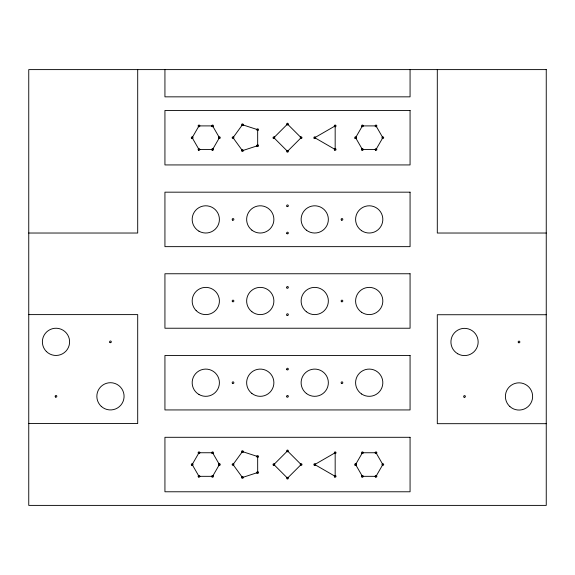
<?xml version="1.0" encoding="UTF-8"?>
<svg xmlns="http://www.w3.org/2000/svg" width="575" height="575" viewBox="0 0 575 575"><rect width="100%" height="100%" fill="white"/><g stroke="black" fill="none" stroke-linecap="round" stroke-linejoin="round"><path stroke-width="0.86" d="M28.75 233.026L137.698 233.026L137.698 69.604M546.25 233.026L437.302 233.026L437.302 69.604M28.75 314.611L137.698 314.611L137.698 423.559L28.75 423.559M546.25 314.733L437.302 314.733L437.302 423.682L546.25 423.682M410.068 69.604L410.068 96.844L164.932 96.844L164.932 69.604M257.679 144.85L257.665 145.705L242.434 150.65L233.026 137.698L242.434 124.746L257.665 129.691L257.679 144.85M257.679 471.694L257.665 472.542L242.434 477.494L233.026 464.543L242.434 451.591L257.665 456.536L257.679 471.694M243.261 124.969L243.175 125.17A0.848 0.848 0 0 1 242.01 125.479L241.838 125.35A0.848 0.848 0 0 1 242.219 123.927A0.848 0.848 0 0 1 243.261 124.969M256.924 129.267L256.838 129.476A0.848 0.848 0 0 0 257.808 130.532A0.848 0.848 0 0 0 258.362 129.202A0.848 0.848 0 0 0 256.924 129.267M243.261 451.806L243.175 452.015A0.848 0.848 0 0 1 242.01 452.324L241.838 452.187A0.848 0.848 0 0 1 242.219 450.764A0.848 0.848 0 0 1 243.261 451.806M256.924 456.112L256.838 456.313A0.848 0.848 0 0 0 257.808 457.377A0.848 0.848 0 0 0 258.362 456.047A0.848 0.848 0 0 0 256.924 456.112M198.979 125.903L192.172 137.698L198.979 149.493L212.599 149.493L219.406 137.698L212.599 125.903L198.979 125.903M362.401 125.903L355.594 137.698L362.401 149.493L376.021 149.493L382.828 137.698L376.021 125.903L362.401 125.903M198.979 452.748L192.172 464.543L198.979 476.33L212.599 476.33L219.406 464.543L212.599 452.748L198.979 452.748M362.401 452.748L355.594 464.543L362.401 476.33L376.021 476.33L382.828 464.543L376.021 452.748L362.401 452.748M274.483 137.094L273.88 137.698L287.5 151.318L301.12 137.698L287.5 124.078L274.483 137.094M286.889 451.519L273.88 464.543L287.5 478.156L301.12 464.543L287.5 450.922L286.889 451.519M287.018 150.614L286.853 150.758A0.848 0.848 0 0 0 286.889 151.908A0.848 0.848 0 0 0 288.039 151.972A0.848 0.848 0 0 0 288.204 150.837L288.053 150.672A0.848 0.848 0 0 0 287.018 150.614M287.018 477.451L286.853 477.602A0.848 0.848 0 0 0 286.889 478.752A0.848 0.848 0 0 0 288.039 478.817A0.848 0.848 0 0 0 288.204 477.681L288.053 477.516A0.848 0.848 0 0 0 287.018 477.451M300.66 136.979L300.488 137.123A0.848 0.848 0 0 0 300.402 138.158L300.545 138.323A0.848 0.848 0 0 0 301.695 138.323A0.848 0.848 0 0 0 301.796 137.181A0.848 0.848 0 0 0 300.66 136.979M300.66 463.824L300.488 463.967A0.848 0.848 0 0 0 300.402 464.995L300.545 465.168A0.848 0.848 0 0 0 301.695 465.168A0.848 0.848 0 0 0 301.796 464.018A0.848 0.848 0 0 0 300.66 463.824M242.01 149.91L241.838 150.046A0.848 0.848 0 0 0 242.219 151.469A0.848 0.848 0 0 0 243.261 150.427L243.175 150.226A0.848 0.848 0 0 0 242.01 149.91M242.01 476.754L241.838 476.891A0.848 0.848 0 0 0 242.219 478.314A0.848 0.848 0 0 0 243.261 477.272L243.175 477.063A0.848 0.848 0 0 0 242.01 476.754M382.497 136.915L382.31 137.022A0.848 0.848 0 0 0 382.31 138.374L382.504 138.482A0.848 0.848 0 0 0 383.683 137.691A0.848 0.848 0 0 0 382.497 136.915M382.497 463.752L382.31 463.867A0.848 0.848 0 0 0 382.31 465.218L382.504 465.326A0.848 0.848 0 0 0 383.683 464.535A0.848 0.848 0 0 0 382.497 463.752M335.168 125.903L314.733 137.698L335.168 149.493L335.168 125.903M335.168 452.748L314.733 464.543L335.168 476.33L335.168 452.748M335.275 126.744L335.053 126.744A0.848 0.848 0 0 1 334.492 126.421L334.377 126.234A0.848 0.848 0 0 1 334.909 125.091A0.848 0.848 0 0 1 335.994 125.717A0.848 0.848 0 0 1 335.275 126.744M335.275 453.589L335.053 453.589A0.848 0.848 0 0 1 334.492 453.265L334.377 453.071A0.848 0.848 0 0 1 334.909 451.936A0.848 0.848 0 0 1 335.994 452.561A0.848 0.848 0 0 1 335.275 453.589M546.25 69.604L28.75 69.604L28.75 505.396L546.25 505.396L546.25 69.604M410.068 110.458L164.932 110.458L164.932 164.932L410.068 164.932L410.068 110.458M410.068 192.172L164.932 192.172L164.932 246.646L410.068 246.646L410.068 192.172M410.068 273.757L164.932 273.757L164.932 328.232L410.068 328.232L410.068 273.757M410.068 355.465L164.932 355.465L164.932 409.939L410.068 409.939L410.068 355.465M410.068 437.302L164.932 437.302L164.932 491.776L410.068 491.776L410.068 437.302M233.565 137.037L233.371 136.922A0.848 0.848 0 0 0 232.178 137.713A0.848 0.848 0 0 0 233.4 138.46A0.848 0.848 0 0 0 233.565 137.037M233.565 463.881L233.371 463.759A0.848 0.848 0 0 0 232.178 464.557A0.848 0.848 0 0 0 233.4 465.304A0.848 0.848 0 0 0 233.565 463.881M256.917 146.115L256.838 145.906A0.848 0.848 0 0 1 257.823 144.864A0.848 0.848 0 0 1 258.348 146.201A0.848 0.848 0 0 1 256.917 146.115M256.917 472.959L256.838 472.751A0.848 0.848 0 0 1 257.823 471.708A0.848 0.848 0 0 1 258.348 473.045A0.848 0.848 0 0 1 256.917 472.959M286.896 287.982A0.848 0.848 0 0 0 288.319 287.593A0.848 0.848 0 0 0 287.277 286.551A0.848 0.848 0 0 0 286.896 287.982M341.5 301.702A0.848 0.848 0 0 0 342.822 301.048A0.848 0.848 0 0 0 341.593 300.229A0.848 0.848 0 0 0 341.5 301.702M306.338 311.715A13.62 13.62 0 0 0 328.217 302.903A13.62 13.62 0 0 0 309.652 288.363A13.62 13.62 0 0 0 306.338 311.715M361.618 312.297A13.62 13.62 0 0 0 382.799 301.918A13.62 13.62 0 0 0 363.22 288.765A13.62 13.62 0 0 0 361.618 312.297M232.422 301.595A0.848 0.848 0 0 0 233.845 301.214A0.848 0.848 0 0 0 232.803 300.172A0.848 0.848 0 0 0 232.422 301.595M251.872 311.722A13.62 13.62 0 0 0 273.75 302.896A13.62 13.62 0 0 0 255.163 288.363A13.62 13.62 0 0 0 251.872 311.722M196.161 310.622A13.62 13.62 0 0 0 218.946 304.52A13.62 13.62 0 0 0 202.263 287.838A13.62 13.62 0 0 0 196.161 310.622M286.918 315.237A0.848 0.848 0 0 0 288.327 314.805A0.848 0.848 0 0 0 287.256 313.799A0.848 0.848 0 0 0 286.918 315.237M286.896 369.689A0.848 0.848 0 0 0 288.319 369.308A0.848 0.848 0 0 0 287.277 368.266A0.848 0.848 0 0 0 286.896 369.689M341.5 383.417A0.848 0.848 0 0 0 342.822 382.756A0.848 0.848 0 0 0 341.593 381.944A0.848 0.848 0 0 0 341.5 383.417M306.338 393.429A13.62 13.62 0 0 0 328.217 384.618A13.62 13.62 0 0 0 309.652 370.07A13.62 13.62 0 0 0 306.338 393.429M361.618 394.012A13.62 13.62 0 0 0 382.799 383.633A13.62 13.62 0 0 0 363.22 370.473A13.62 13.62 0 0 0 361.618 394.012M232.602 383.439A0.848 0.848 0 0 0 233.874 382.706A0.848 0.848 0 0 0 232.602 381.965A0.848 0.848 0 0 0 232.602 383.439M251.872 393.437A13.62 13.62 0 0 0 273.75 384.603A13.62 13.62 0 0 0 255.163 370.077A13.62 13.62 0 0 0 251.872 393.437M198.979 394.5A13.62 13.62 0 0 0 219.406 382.706A13.62 13.62 0 0 0 198.979 370.911A13.62 13.62 0 0 0 198.979 394.5M286.918 396.944A0.848 0.848 0 0 0 288.327 396.52A0.848 0.848 0 0 0 287.256 395.507A0.848 0.848 0 0 0 286.918 396.944M287.076 206.526A0.848 0.848 0 0 0 288.348 205.792A0.848 0.848 0 0 0 287.076 205.052A0.848 0.848 0 0 0 287.076 206.526M341.5 220.117A0.848 0.848 0 0 0 342.822 219.463A0.848 0.848 0 0 0 341.593 218.644A0.848 0.848 0 0 0 341.5 220.117M306.338 230.129A13.62 13.62 0 0 0 328.217 221.318A13.62 13.62 0 0 0 309.652 206.777A13.62 13.62 0 0 0 306.338 230.129M361.618 230.712A13.62 13.62 0 0 0 382.799 220.333A13.62 13.62 0 0 0 363.22 207.18A13.62 13.62 0 0 0 361.618 230.712M232.602 220.146A0.848 0.848 0 0 0 233.874 219.406A0.848 0.848 0 0 0 232.602 218.673A0.848 0.848 0 0 0 232.602 220.146M251.872 230.137A13.62 13.62 0 0 0 273.75 221.31A13.62 13.62 0 0 0 255.163 206.777A13.62 13.62 0 0 0 251.872 230.137M198.979 231.2A13.62 13.62 0 0 0 219.406 219.406A13.62 13.62 0 0 0 198.979 207.611A13.62 13.62 0 0 0 198.979 231.2M286.918 233.644A0.848 0.848 0 0 0 288.327 233.22A0.848 0.848 0 0 0 287.256 232.214A0.848 0.848 0 0 0 286.918 233.644M198.375 476.934A0.848 0.848 0 0 0 199.805 476.553A0.848 0.848 0 0 0 198.763 475.511A0.848 0.848 0 0 0 198.375 476.934M212.175 453.481A0.848 0.848 0 0 0 213.447 452.748A0.848 0.848 0 0 0 212.175 452.007A0.848 0.848 0 0 0 212.175 453.481M198.375 453.344A0.848 0.848 0 0 0 199.805 452.963A0.848 0.848 0 0 0 198.763 451.921A0.848 0.848 0 0 0 198.375 453.344M287.069 451.655A0.848 0.848 0 0 0 288.348 450.929A0.848 0.848 0 0 0 287.083 450.182A0.848 0.848 0 0 0 287.069 451.655M314.309 465.276A0.848 0.848 0 0 0 315.589 464.543A0.848 0.848 0 0 0 314.309 463.802A0.848 0.848 0 0 0 314.309 465.276M375.597 453.481A0.848 0.848 0 0 0 376.869 452.748A0.848 0.848 0 0 0 375.597 452.007A0.848 0.848 0 0 0 375.597 453.481M375.597 477.07A0.848 0.848 0 0 0 376.869 476.33A0.848 0.848 0 0 0 375.597 475.597A0.848 0.848 0 0 0 375.597 477.07M191.748 465.276A0.848 0.848 0 0 0 193.02 464.543A0.848 0.848 0 0 0 191.748 463.802A0.848 0.848 0 0 0 191.748 465.276M211.995 476.934A0.848 0.848 0 0 0 213.418 476.553A0.848 0.848 0 0 0 212.376 475.511A0.848 0.848 0 0 0 211.995 476.934M361.797 453.344A0.848 0.848 0 0 0 363.22 452.963A0.848 0.848 0 0 0 362.178 451.921A0.848 0.848 0 0 0 361.797 453.344M354.991 465.139A0.848 0.848 0 0 0 356.414 464.758A0.848 0.848 0 0 0 355.372 463.716A0.848 0.848 0 0 0 354.991 465.139M361.977 477.07A0.848 0.848 0 0 0 363.249 476.33A0.848 0.848 0 0 0 361.977 475.597A0.848 0.848 0 0 0 361.977 477.07M218.982 465.276A0.848 0.848 0 0 0 220.261 464.543A0.848 0.848 0 0 0 218.982 463.802A0.848 0.848 0 0 0 218.982 465.276M334.736 477.07A0.848 0.848 0 0 0 336.016 476.33A0.848 0.848 0 0 0 334.736 475.597A0.848 0.848 0 0 0 334.736 477.07M273.283 465.139A0.848 0.848 0 0 0 274.706 464.758A0.848 0.848 0 0 0 273.664 463.716A0.848 0.848 0 0 0 273.283 465.139M198.555 150.226A0.848 0.848 0 0 0 199.834 149.493A0.848 0.848 0 0 0 198.555 148.752A0.848 0.848 0 0 0 198.555 150.226M211.995 126.507A0.848 0.848 0 0 0 213.418 126.126A0.848 0.848 0 0 0 212.376 125.084A0.848 0.848 0 0 0 211.995 126.507M198.375 126.507A0.848 0.848 0 0 0 199.805 126.126A0.848 0.848 0 0 0 198.763 125.084A0.848 0.848 0 0 0 198.375 126.507M287.069 124.811A0.848 0.848 0 0 0 288.348 124.092A0.848 0.848 0 0 0 287.083 123.337A0.848 0.848 0 0 0 287.069 124.811M314.137 138.302A0.848 0.848 0 0 0 315.56 137.921A0.848 0.848 0 0 0 314.518 136.879A0.848 0.848 0 0 0 314.137 138.302M375.597 126.644A0.848 0.848 0 0 0 376.869 125.903A0.848 0.848 0 0 0 375.597 125.163A0.848 0.848 0 0 0 375.597 126.644M375.597 150.226A0.848 0.848 0 0 0 376.869 149.493A0.848 0.848 0 0 0 375.597 148.752A0.848 0.848 0 0 0 375.597 150.226M191.568 138.302A0.848 0.848 0 0 0 192.992 137.921A0.848 0.848 0 0 0 191.949 136.879A0.848 0.848 0 0 0 191.568 138.302M212.175 150.226A0.848 0.848 0 0 0 213.447 149.493A0.848 0.848 0 0 0 212.175 148.752A0.848 0.848 0 0 0 212.175 150.226M361.977 126.644A0.848 0.848 0 0 0 363.249 125.903A0.848 0.848 0 0 0 361.977 125.163A0.848 0.848 0 0 0 361.977 126.644M354.991 138.302A0.848 0.848 0 0 0 356.414 137.921A0.848 0.848 0 0 0 355.372 136.879A0.848 0.848 0 0 0 354.991 138.302M361.977 150.226A0.848 0.848 0 0 0 363.249 149.493A0.848 0.848 0 0 0 361.977 148.752A0.848 0.848 0 0 0 361.977 150.226M218.982 138.431A0.848 0.848 0 0 0 220.261 137.698A0.848 0.848 0 0 0 218.982 136.958A0.848 0.848 0 0 0 218.982 138.431M334.564 150.097A0.848 0.848 0 0 0 335.987 149.708A0.848 0.848 0 0 0 334.945 148.666A0.848 0.848 0 0 0 334.564 150.097M273.283 138.302A0.848 0.848 0 0 0 274.706 137.921A0.848 0.848 0 0 0 273.664 136.879A0.848 0.848 0 0 0 273.283 138.302M46.359 351.476A13.62 13.62 0 0 0 69.144 345.374A13.62 13.62 0 0 0 52.462 328.699A13.62 13.62 0 0 0 46.359 351.476M55.545 397.052A0.848 0.848 0 0 0 56.839 396.348A0.848 0.848 0 0 0 55.581 395.578A0.848 0.848 0 0 0 55.545 397.052M109.997 342.563A0.848 0.848 0 0 0 111.313 341.895A0.848 0.848 0 0 0 110.077 341.09A0.848 0.848 0 0 0 109.997 342.563M101.279 406.381A13.62 13.62 0 0 0 123.762 399.251A13.62 13.62 0 0 0 106.346 383.345A13.62 13.62 0 0 0 101.279 406.381M457.729 353.769A13.62 13.62 0 0 0 478.156 341.974A13.62 13.62 0 0 0 457.729 330.179A13.62 13.62 0 0 0 457.729 353.769M464.097 397.174A0.848 0.848 0 0 0 465.391 396.47A0.848 0.848 0 0 0 464.133 395.701A0.848 0.848 0 0 0 464.097 397.174M518.549 342.686A0.848 0.848 0 0 0 519.865 342.024A0.848 0.848 0 0 0 518.628 341.212A0.848 0.848 0 0 0 518.549 342.686M509.831 406.503A13.62 13.62 0 0 0 532.313 399.373A13.62 13.62 0 0 0 514.898 383.467A13.62 13.62 0 0 0 509.831 406.503"/></g></svg>
